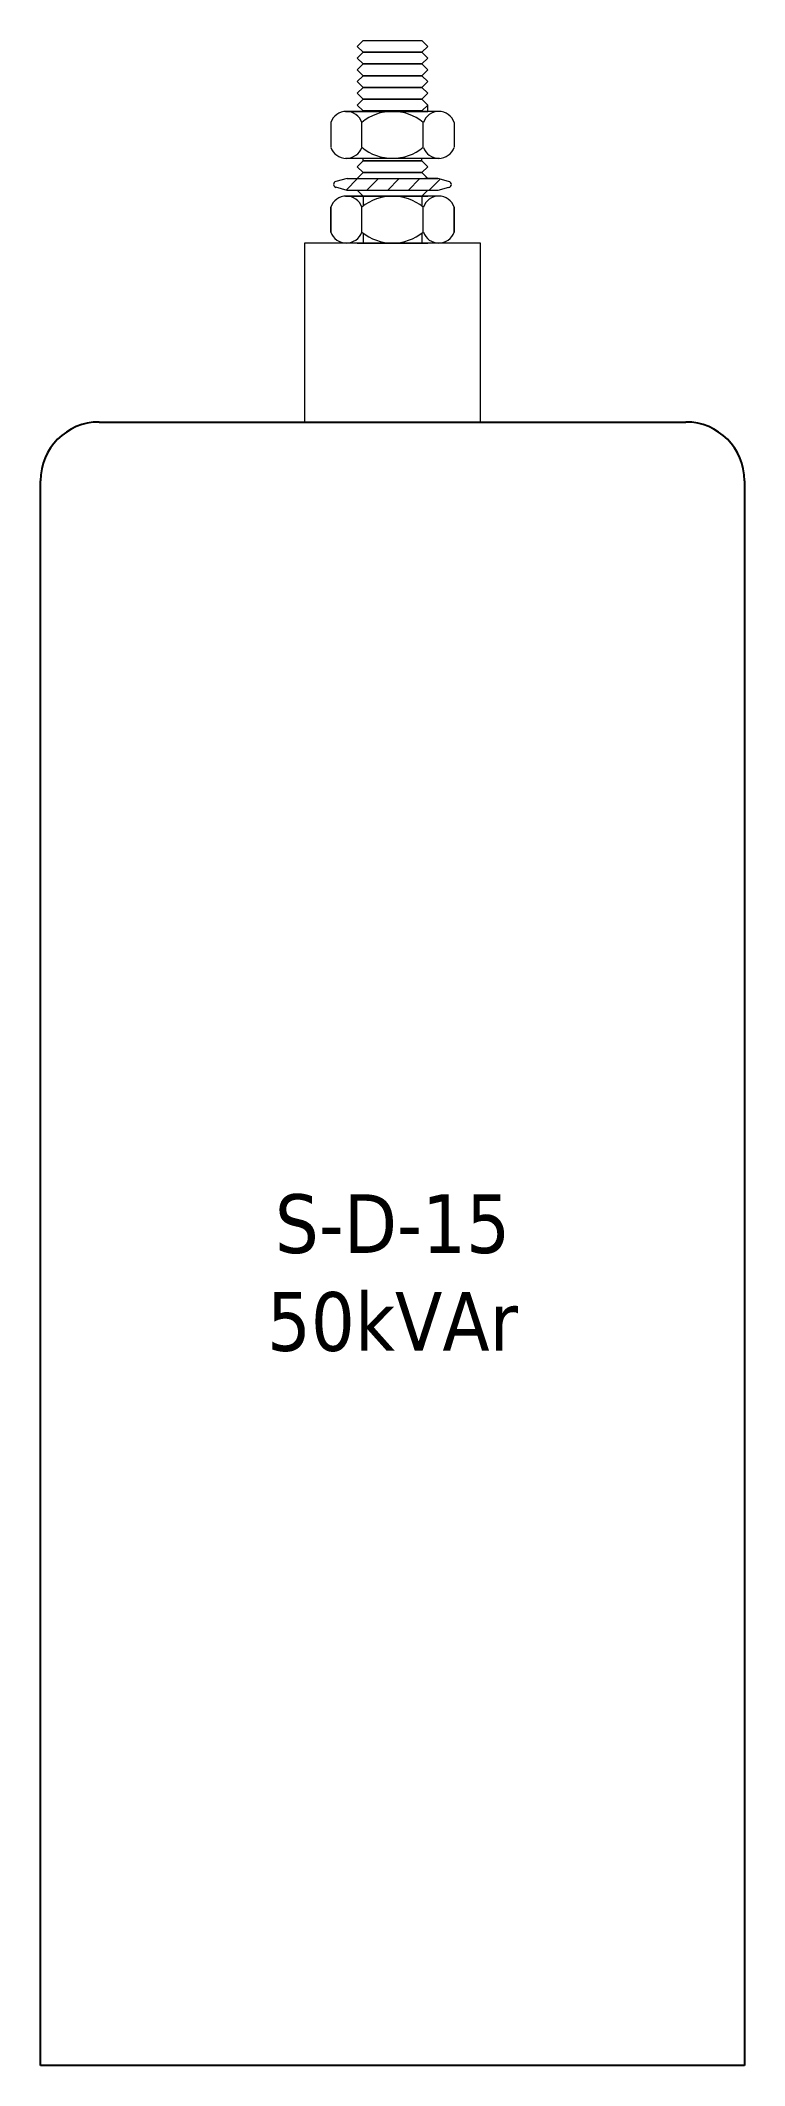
# Model space of a CAD drawing. Header units: inches. Extents: x 40 to 160, y 0 to 345.
import ezdxf

# ---------------------------------------------------------------- set-up
doc = ezdxf.new("R2010")
doc.units = ezdxf.units.IN
doc.layers.add('00', color=7, linetype='Continuous', lineweight=0)

# ---------------------------------------------------------------- blocks, each defined once
blk = doc.blocks.new('Tu 40KVAR - 2')
at = {"lineweight": 5}
h = blk.add_hatch(dxfattribs=at)
h.set_pattern_fill('ANSI31', color=74, scale=20, style=0)
h.set_pattern_definition([(45, (142227.0241, 56081.3486), (-1.767767, 1.767767), [])])
h.paths.add_polyline_path([(143310.62, 57058.08), (143308.81, 57058.58), (143306.56, 57058.58), (143293.31, 57058.58), (143291.37, 57058.06, 0.727937), (143291.37, 57057.11), (143293.31, 57056.58), (143295.56, 57056.58), (143308.81, 57056.58), (143310.62, 57057.08, 1)])
at = {"color": 74, "lineweight": 5}
for p, q in [((143296.06, 57080.11), (143295.06, 57081.11)), ((143306.06, 57080.11), (143307.06, 57081.11)), ((143296.06, 57078.11), (143295.06, 57079.11)), ((143296.06, 57076.11), (143295.06, 57077.11)), ((143296.06, 57076.11), (143295.06, 57077.11)), ((143306.06, 57080.11), (143296.06, 57080.11)), ((143306.06, 57078.11), (143296.06, 57078.11)), ((143306.06, 57078.11), (143307.06, 57079.11)), ((143306.06, 57076.11), (143307.06, 57077.11)), ((143306.06, 57076.11), (143307.06, 57077.11)), ((143296.06, 57074.11), (143295.06, 57075.11)), ((143296.06, 57074.11), (143295.06, 57075.11)), ((143306.06, 57076.11), (143296.06, 57076.11)), ((143306.06, 57076.11), (143296.06, 57076.11)), ((143306.06, 57074.11), (143296.06, 57074.11)), ((143306.06, 57074.11), (143296.06, 57074.11)), ((143306.06, 57074.11), (143307.06, 57075.11)), ((143306.06, 57074.11), (143307.06, 57075.11)), ((143296.06, 57072.11), (143295.06, 57073.11)), ((143296.06, 57070.11), (143295.06, 57071.11)), ((143306.06, 57072.11), (143296.06, 57072.11)), ((143306.06, 57070.11), (143296.06, 57070.11)), ((143306.06, 57072.11), (143307.06, 57073.11)), ((143306.06, 57070.11), (143307.06, 57071.11)), ((143296.06, 57059.6), (143295.06, 57060.6)), ((143296.06, 57061.6), (143296.06, 57062.03)), ((143306.06, 57061.6), (143296.06, 57061.6)), ((143306.06, 57059.6), (143296.06, 57059.6)), ((143306.06, 57061.6), (143306.06, 57062.03)), ((143306.06, 57059.6), (143307.06, 57060.6)), ((143293.31, 57058.58), (143291.42, 57058.07)), ((143293.31, 57056.58), (143291.42, 57057.1)), ((143293.31, 57058.58), (143308.81, 57058.58)), ((143293.31, 57058.58), (143295.56, 57058.58)), ((143308.81, 57056.58), (143293.31, 57056.58)), ((143295.56, 57056.58), (143293.31, 57056.58)), ((143295.08, 57058.58), (143295.06, 57058.6)), ((143295.08, 57058.58), (143295.06, 57058.6)), ((143296.06, 57055.6), (143295.06, 57056.6)), ((143306.06, 57055.6), (143307.06, 57056.6)), ((143306.06, 57055.6), (143307.06, 57056.6)), ((143308.81, 57058.58), (143306.56, 57058.58)), ((143308.81, 57056.58), (143306.56, 57056.58)), ((143307.05, 57058.58), (143307.06, 57058.6)), ((143307.05, 57058.58), (143307.06, 57058.6)), ((143310.62, 57058.08), (143308.81, 57058.58)), ((143310.62, 57057.08), (143308.81, 57056.58)), ((143290.56, 57049.47), (143290.56, 57053.72)), ((143296.06, 57055.6), (143296.06, 57053.92)), ((143306.06, 57055.6), (143296.06, 57055.6)), ((143306.06, 57055.6), (143296.06, 57055.6)), ((143306.06, 57055.6), (143306.06, 57053.92)), ((143311.56, 57049.47), (143311.56, 57053.72)), ((143296.06, 57049.28), (143296.06, 57047.6)), ((143306.06, 57049.28), (143306.06, 57047.6)), ((143316.06, 57047.6), (143286.06, 57047.6)), ((143286.06, 57047.6), (143286.06, 57017.11)), ((143286.06, 57047.6), (143286.06, 57017.11)), ((143286.06, 57047.6), (143286.06, 57017.11)), ((143316.06, 57017.11), (143316.06, 57047.6)), ((143316.06, 57017.11), (143316.06, 57047.6)), ((143316.06, 57017.11), (143316.06, 57047.6)), ((143316.06, 57017.11), (143316.06, 57045.6)), ((143316.06, 57017.11), (143316.06, 57045.6)), ((143316.06, 57017.11), (143316.06, 57045.6)), ((143301.06, 57017.11), (143316.06, 57017.11)), ((143301.06, 57017.11), (143316.06, 57017.11)), ((143301.06, 57017.11), (143316.06, 57017.11))]:
    blk.add_line(p, q, dxfattribs=at)
at = {"color": 74}
for p, q in [((143251.06, 57017.11), (143351.06, 57017.11)), ((143251.06, 57017.11), (143351.06, 57017.11)), ((143241.06, 56737.11), (143241.06, 57007.11)), ((143361.06, 57007.11), (143361.06, 56737.11)), ((143361.06, 56737.11), (143241.06, 56737.11))]:
    blk.add_line(p, q, dxfattribs=at)
at = {"color": 74, "lineweight": 5}
for centre, start, end in [((143291.52, 57057.58), 102.246, 257.754), ((143310.62, 57057.58), 270, 90)]:
    blk.add_arc(centre, 0.5, start, end, dxfattribs=at)
at = {"color": 74}
for centre, start, end in [((143251.06, 57007.11), 90, 180), ((143351.06, 57007.11), 0, 90)]:
    blk.add_arc(centre, 10, start, end, dxfattribs=at)
at = {"layer": '00', "color": 74, "lineweight": 5}
for p, q in [((143295.06, 57081.11), (143296.06, 57082.11)), ((143296.06, 57082.11), (143306.06, 57082.11)), ((143307.06, 57081.11), (143306.06, 57082.11)), ((143295.06, 57079.11), (143296.06, 57080.11)), ((143295.06, 57077.11), (143296.06, 57078.11)), ((143295.06, 57077.11), (143296.06, 57078.11)), ((143296.06, 57080.11), (143306.06, 57080.11)), ((143296.06, 57078.11), (143306.06, 57078.11)), ((143296.06, 57078.11), (143306.06, 57078.11)), ((143307.06, 57079.11), (143306.06, 57080.11)), ((143307.06, 57077.11), (143306.06, 57078.11)), ((143307.06, 57077.11), (143306.06, 57078.11)), ((143295.06, 57075.11), (143296.06, 57076.11)), ((143295.06, 57075.11), (143296.06, 57076.11)), ((143295.06, 57073.11), (143296.06, 57074.11)), ((143296.06, 57076.11), (143306.06, 57076.11)), ((143296.06, 57076.11), (143306.06, 57076.11)), ((143296.06, 57074.11), (143306.06, 57074.11)), ((143307.06, 57075.11), (143306.06, 57076.11)), ((143307.06, 57075.11), (143306.06, 57076.11)), ((143307.06, 57073.11), (143306.06, 57074.11)), ((143293.06, 57070.03), (143307.08, 57070.03)), ((143309.06, 57070.03), (143293.06, 57070.03)), ((143295.06, 57071.11), (143296.06, 57072.11)), ((143296.06, 57072.11), (143306.06, 57072.11)), ((143307.06, 57071.11), (143306.06, 57072.11)), ((143307.06, 57070.03), (143307.06, 57071.11)), ((143290.56, 57068.16), (143290.56, 57063.91)), ((143295.81, 57063.91), (143295.81, 57068.16)), ((143306.31, 57063.91), (143306.31, 57068.16)), ((143311.56, 57068.16), (143311.56, 57063.91)), ((143309.06, 57062.03), (143293.06, 57062.03)), ((143295.06, 57060.6), (143296.06, 57061.6)), ((143295.06, 57058.6), (143296.06, 57059.6)), ((143295.06, 57058.6), (143296.06, 57059.6)), ((143296.06, 57061.6), (143306.06, 57061.6)), ((143296.06, 57059.6), (143306.06, 57059.6)), ((143296.06, 57059.6), (143306.06, 57059.6)), ((143307.06, 57060.6), (143306.06, 57061.6)), ((143307.06, 57058.6), (143306.06, 57059.6)), ((143307.06, 57058.6), (143306.06, 57059.6)), ((143290.56, 57053.72), (143290.56, 57049.47)), ((143290.56, 57049.47), (143290.56, 57053.72)), ((143309.06, 57055.6), (143293.06, 57055.6)), ((143293.06, 57055.6), (143307.08, 57055.6)), ((143295.81, 57049.47), (143295.81, 57053.72)), ((143296.06, 57055.6), (143306.06, 57055.6)), ((143306.31, 57049.47), (143306.31, 57053.72)), ((143311.56, 57053.72), (143311.56, 57049.47)), ((143311.56, 57049.47), (143311.56, 57053.72)), ((143309.06, 57047.6), (143293.06, 57047.6)), ((143309.06, 57047.6), (143293.06, 57047.6)), ((143295.05, 57047.6), (143307.08, 57047.6))]:
    blk.add_line(p, q, dxfattribs=at)
for centre, radius, start, end in [((143293.19, 57067.26), 2.77, 18.8098, 161.1902), ((143301.06, 57061.75), 8.28, 50.6699, 129.3301), ((143308.94, 57067.26), 2.77, 18.8098, 161.1902), ((143293.19, 57064.8), 2.77, 198.8098, 341.1902), ((143301.06, 57070.32), 8.28, 230.6699, 309.3301), ((143308.94, 57064.8), 2.77, 198.8098, 341.1902), ((143293.19, 57052.83), 2.77, 18.8098, 161.1902), ((143301.06, 57047.31), 8.28, 50.6699, 129.3301), ((143308.94, 57052.83), 2.77, 18.8098, 161.1902), ((143293.19, 57050.37), 2.77, 198.8098, 341.1902), ((143293.19, 57050.37), 2.77, 198.8098, 341.1902), ((143301.06, 57055.88), 8.28, 230.6699, 309.3301), ((143301.06, 57055.88), 8.28, 230.6699, 309.3301), ((143308.94, 57050.37), 2.77, 198.8098, 341.1902), ((143308.94, 57050.37), 2.77, 198.8098, 341.1902)]:
    blk.add_arc(centre, radius, start, end, dxfattribs=at)
at = {"color": 74, "insert": (143301.06, 56872.11), "char_height": 10, "width": 200, "attachment_point": 5}
blk.add_mtext('{\\fTahoma|b0|i0|c0|p34;S-D-15\\P50kVAr}', dxfattribs=at)

msp = doc.modelspace()

# ---------------------------------------------------------------- block references
msp.add_blockref('Tu 40KVAR - 2', (-143201.06, -56737.11))

doc.saveas('drawing.dxf')
